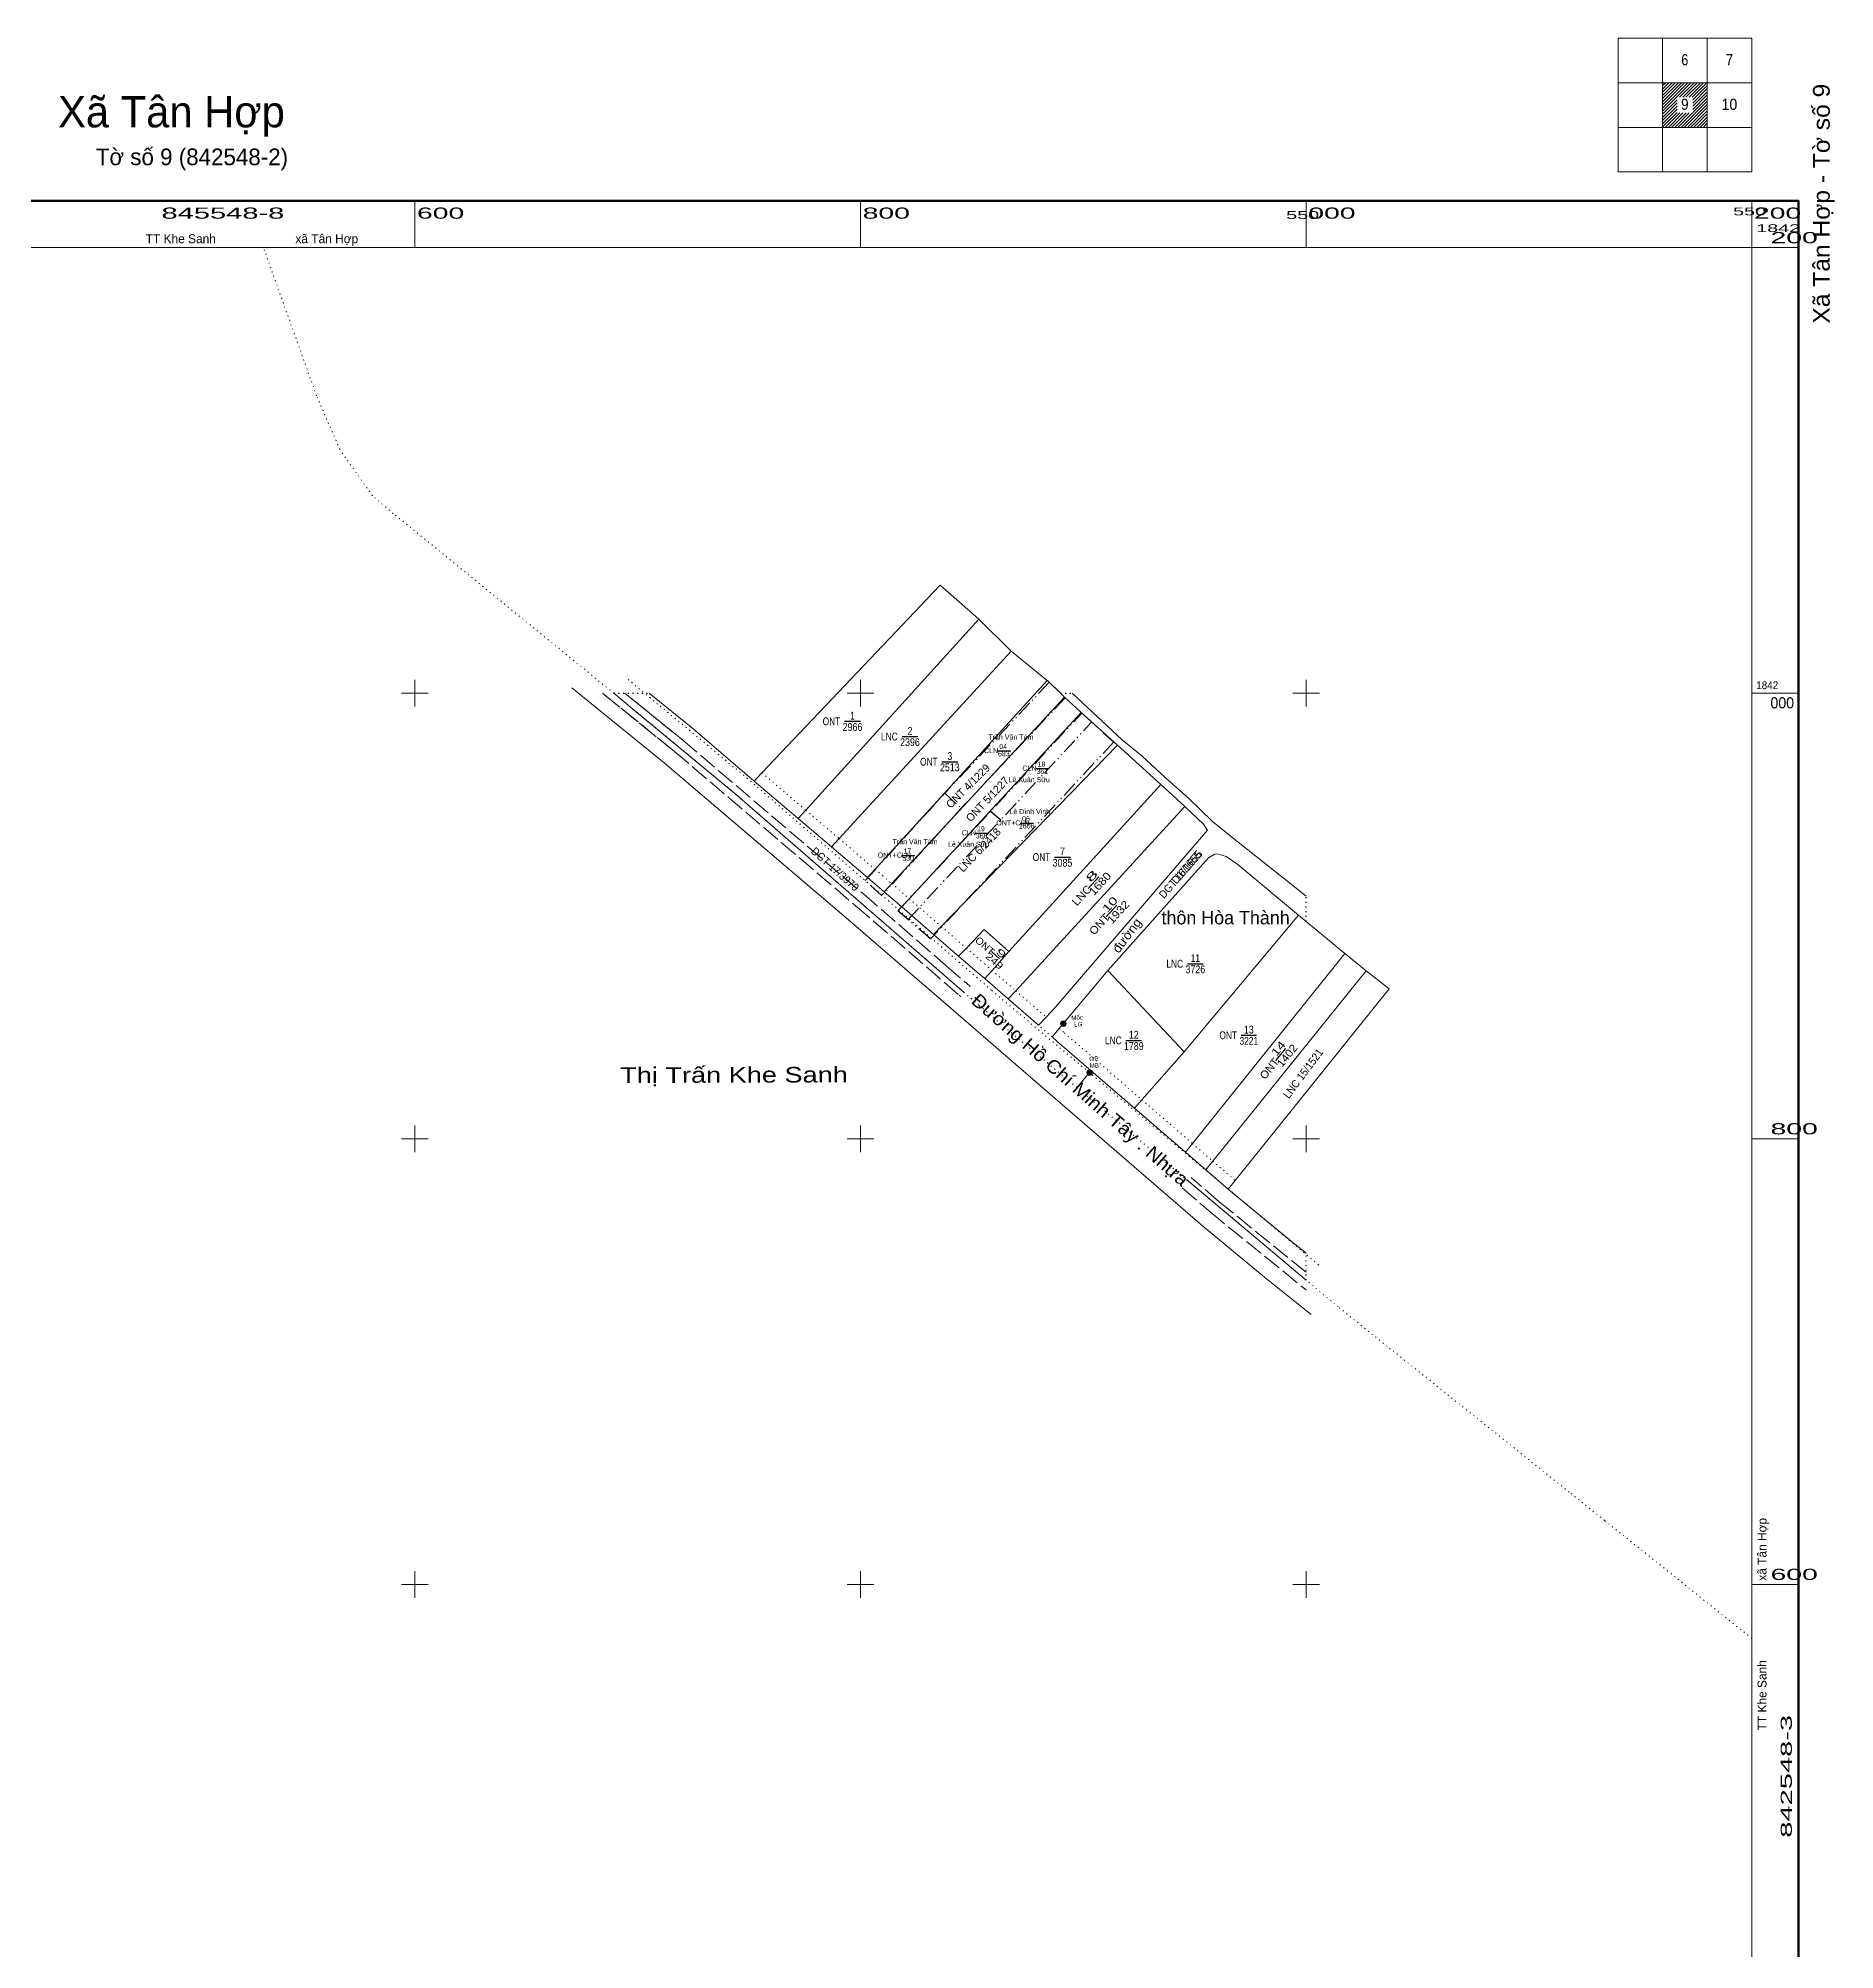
# Model space of a CAD drawing. Header units: metres. Extents: x 548779 to 550237, y 1840578 to 1842294.
# Drawn here: x 549431 to 550237, y 1841436 to 1842294 of the extents above; entities that cross this region are included whole.
import ezdxf
from ezdxf.enums import TextEntityAlignment as Align

# ---------------------------------------------------------------- set-up
doc = ezdxf.new("R2010")
doc.units = ezdxf.units.M
doc.header["$LTSCALE"] = 1.4
doc.header["$PDMODE"] = 32
doc.header["$PDSIZE"] = 0.7
for name, pattern in [('DASH_DOUBLE_DOT', [9.2, 5, -1.2, 0.3, -1.2, 0.3, -1.2]), ('DOTTED', [1.5, 0.3, -1.2]), ('LONG_DASHED', [7.5, 6, -1.5])]:
    doc.linetypes.add(name, pattern=pattern)
for name, color, linetype, lineweight in [('10', 7, 'Continuous', 13), ('13', 7, 'Continuous', 25), ('2', 7, 'DASH_DOUBLE_DOT', 25), ('22', 7, 'LONG_DASHED', 13), ('24', 7, 'DOTTED', 25), ('46', 7, 'Continuous', 13), ('50', 7, 'DOTTED', 13), ('51', 7, 'Continuous', 13), ('60', 7, 'Continuous', 13)]:
    doc.layers.add(name, color=color, linetype=linetype, lineweight=lineweight)
for name, color, linetype in [('14', 7, 'Continuous'), ('18', 7, 'Continuous'), ('28', 7, 'Continuous'), ('59', 7, 'Continuous')]:
    doc.layers.add(name, color=color, linetype=linetype)

msp = doc.modelspace()

# ---------------------------------------------------------------- hatches: boundary and pattern name
at = {"layer": '51'}
for points in [[(549892.353, 1841851.722, 1), (549889.853, 1841851.722, 1)], [(549892.203, 1841851.722, 1), (549890.003, 1841851.722, 1)], [(549891.228, 1841851.732, 1), (549890.978, 1841851.732, 1)], [(549891.228, 1841851.722, 1), (549890.978, 1841851.722, 1)], [(549904.123, 1841829.712, 1), (549901.623, 1841829.712, 1)], [(549903.973, 1841829.712, 1), (549901.773, 1841829.712, 1)], [(549902.998, 1841829.712, 1), (549902.748, 1841829.712, 1)]]:
    msp.add_hatch(color=256, dxfattribs=at).paths.add_polyline_path(points)

# ---------------------------------------------------------------- linework, layer by layer
at = {"layer": '10'}
for p, q in [((549883.95, 1842005.73), (549883.88, 1842005.79)), ((549883.95, 1842005.73), (549889.83, 1842000)), ((549889.83, 1842000), (549891.58, 1841998.3)), ((549895.05, 1842000), (549917.58, 1841978.91)), ((549899.07, 1841991.33), (549915.37, 1841976.63)), ((549915.37, 1841976.63), (549934.87, 1841959.04)), ((549926.4, 1841971.71), (549917.58, 1841978.91)), ((549936.59, 1841962.32), (549926.4, 1841971.71)), ((549866.66, 1841884.02), (549934.87, 1841959.04)), ((549934.87, 1841959.04), (549945.54, 1841949.1)), ((549947.21, 1841952.88), (549936.59, 1841962.32)), ((549958.02, 1841942.39), (549947.21, 1841952.88)), ((549958.02, 1841942.39), (549970.28, 1841932.59)), ((549971.32, 1841921.52), (549996.62, 1841900.36)), ((549996.62, 1841900.36), (549945.28, 1841839.06)), ((549996.62, 1841900.36), (550000, 1841897.57)), ((549844.06, 1841882.02), (549847.54, 1841885.62)), ((549911.01, 1841875.51), (549945.28, 1841839.06))]:
    msp.add_line(p, q, dxfattribs=at)
for points in [[(549752.38, 1841960.6), (549755.83, 1841964.23), (549835.72, 1842048.52)], [(549835.72, 1842048.52), (549853.16, 1842033.27), (549867.64, 1842018.93), (549883.88, 1842005.79)], [(549772.13, 1841943.78), (549775.48, 1841947.49), (549853.16, 1842033.27)], [(549787.04, 1841931.08), (549790.42, 1841934.77), (549867.64, 1842018.93)], [(550002.32, 1841721.07), (549982.24, 1841737.22), (549952.61, 1841761.73), (549952.44, 1841761.88), (549875.25, 1841828.62), (549839.46, 1841859.56), (549793.66, 1841899.17), (549711.97, 1841968.75), (549670.46, 1842002.37)], [(549752.38, 1841960.6), (549724.75, 1841984.13), (549705.16, 1842000)], [(549803.2, 1841917.31), (549806.57, 1841921.01), (549883.88, 1842005.79)], [(549810.67, 1841910.89), (549814.07, 1841914.57), (549891.58, 1841998.3)], [(549891.58, 1841998.3), (549891.6, 1841998.28), (549899.07, 1841991.33)], [(549818.55, 1841904.08), (549821.94, 1841907.76), (549899.07, 1841991.33)], [(549832.82, 1841891.74), (549836.31, 1841895.33), (549915.37, 1841976.63)], [(549810.67, 1841910.89), (549806.68, 1841914.35), (549803.2, 1841917.31), (549787.04, 1841931.08), (549772.13, 1841943.78), (549752.38, 1841960.6)], [(549866.32, 1841862.77), (549869.7, 1841866.45), (549945.54, 1841949.1)], [(549945.54, 1841949.1), (549953.93, 1841941.29), (549955.74, 1841938.52), (549887.37, 1841858.89), (549883.39, 1841854.62), (549879.97, 1841850.96)], [(549970.28, 1841932.59), (549989.65, 1841917.11), (550000, 1841908.84)], [(549911.01, 1841875.51), (549956.18, 1841926.19), (549959.01, 1841927.78), (549960.25, 1841927.88), (549964.2, 1841926.78), (549969.34, 1841923.17), (549971.32, 1841921.52)], [(549855.76, 1841871.9), (549852.54, 1841874.68), (549844.06, 1841882.02), (549832.82, 1841891.74), (549818.55, 1841904.08), (549810.67, 1841910.89)], [(550000, 1841897.57), (550017.34, 1841883.25), (550026.97, 1841875.33), (550037.31, 1841867.33)], [(549847.54, 1841885.62), (549855.54, 1841893.91), (549866.66, 1841884.02)], [(549855.76, 1841871.9), (549859.1, 1841875.61), (549866.66, 1841884.02)], [(550017.34, 1841883.25), (549949, 1841797.89), (549945.88, 1841793.99)], [(549879.97, 1841850.96), (549866.32, 1841862.77), (549855.76, 1841871.9)], [(549911.01, 1841875.51), (549889.26, 1841849.54), (549886.05, 1841845.71)], [(550026.97, 1841875.33), (549958.12, 1841790.01), (549954.97, 1841786.12)], [(550037.31, 1841867.33), (549968.24, 1841781.26), (549965.11, 1841777.36)], [(549923.01, 1841813.76), (549888.33, 1841843.74), (549886.05, 1841845.71)], [(549923.01, 1841813.76), (549926.31, 1841817.51), (549945.28, 1841839.06)], [(550000, 1841748.6), (549994.98, 1841752.64), (549965.35, 1841777.15), (549965.11, 1841777.36), (549954.97, 1841786.12), (549945.88, 1841793.99), (549923.01, 1841813.76)]]:
    msp.add_lwpolyline(points, dxfattribs=at)
at = {"layer": '13'}
for p, q in [((549792.89, 1841987.4), (549800.02, 1841987.4)), ((549818.67, 1841980.56), (549825.8, 1841980.56)), ((549836.58, 1841969.27), (549843.66, 1841969.27)), ((549887.14, 1841926.45), (549894.22, 1841926.45)), ((549902.21, 1841912.41), (549906.97, 1841917.65)), ((549910.35, 1841899.67), (549915.14, 1841904.88)), ((549858.86, 1841884.01), (549862.45, 1841880.83)), ((549946.74, 1841878.59), (549953.87, 1841878.59)), ((549919.17, 1841844.17), (549926.19, 1841844.17)), ((549970.9, 1841846.49), (549977.71, 1841846.49)), ((549986.41, 1841835.08), (549990.86, 1841840.59))]:
    msp.add_line(p, q, dxfattribs=at)
at = {"layer": '2'}
for p, q in [((549884.77, 1842004.92), (549837.85, 1841955.11)), ((549821.24, 1841898.24), (549903.76, 1841986.97)), ((549861.41, 1841974.16), (549867.43, 1841974.16)), ((549878.66, 1841966.24), (549884.68, 1841966.24)), ((549858.43, 1841947.03), (549862.98, 1841943.12)), ((549871.67, 1841941.7), (549877.69, 1841941.7)), ((549851.46, 1841937.23), (549857.48, 1841937.23)), ((549818.44, 1841927.22), (549824.46, 1841927.22))]:
    msp.add_line(p, q, dxfattribs=at)
msp.add_lwpolyline([(549884.77, 1842004.92), (549891.95, 1841997.96), (549845.22, 1841948.35)], dxfattribs=at)
for points in [[(549899.37, 1841991.06), (549913.7, 1841978.13), (549831.48, 1841889.74), (549816.85, 1841902.33)], [(549837.85, 1841955.11), (549845.22, 1841948.35), (549809.53, 1841909.17), (549802.16, 1841915.93)]]:
    msp.add_lwpolyline(points, close=True, dxfattribs=at)
at = {"layer": '22'}
for p, q in [((549716.53, 1841973.88), (549684.27, 1842000)), ((549684.27, 1842000), (549716.53, 1841973.88)), ((549694.29, 1842000), (549720.2, 1841979.01)), ((549720.2, 1841979.01), (549694.29, 1842000)), ((549716.53, 1841973.88), (549797.84, 1841904.64)), ((549720.2, 1841979.01), (549801.32, 1841909.9)), ((549797.84, 1841904.64), (549825.98, 1841880.32)), ((549801.32, 1841909.9), (549830.33, 1841884.71))]:
    msp.add_line(p, q, dxfattribs=at)
for points in [[(549797.84, 1841904.64), (549844.27, 1841864.52), (549845.04, 1841863.85)], [(549801.32, 1841909.9), (549838.58, 1841877.54), (549847.73, 1841869.71), (549849.24, 1841868.41)], [(549944.42, 1841777.97), (549956.93, 1841767.16), (550000, 1841732.2)], [(550000, 1841740.1), (549961.02, 1841771.71), (549948.46, 1841782.58)]]:
    msp.add_lwpolyline(points, dxfattribs=at)
at = {"layer": '24'}
for p, q in [((549689.33, 1842000), (549705.16, 1842000)), ((549889.83, 1842000), (549895.05, 1842000)), ((550000, 1841897.57), (550000, 1841908.84)), ((549886.05, 1841845.71), (549879.97, 1841850.96)), ((550000, 1841736.62), (550000, 1841748.6))]:
    msp.add_line(p, q, dxfattribs=at)
for points in [[(550005.66, 1841743.36), (549858.81, 1841866.65), (549749.4, 1841961.68), (549694.94, 1842006.78)], [(550000, 1841736.62), (549853.1, 1841859.96), (549743.71, 1841954.97), (549689.33, 1842000)]]:
    msp.add_lwpolyline(points, dxfattribs=at)
at = {"layer": '46'}
for p, q in [((549689.33, 1842000), (549698.62, 1841992.3)), ((549689.33, 1842000), (549698.62, 1841992.3)), ((550000, 1841736.62), (549946.33, 1841781.68))]:
    msp.add_line(p, q, dxfattribs=at)
at = {"layer": '46', "linetype": 'DOTTED'}
for points in [[(549689.33, 1842000), (549590.34, 1842080.72), (549580.99, 1842088.64), (549566.36, 1842109.43), (549555.91, 1842133.55), (549532.1, 1842200)], [(550200, 1841575.77), (550133.96, 1841628.7), (550118.07, 1841641.44), (550036.44, 1841706.86), (550014.42, 1841724.51), (550000, 1841736.62)]]:
    msp.add_lwpolyline(points, dxfattribs=at)
at = {"layer": '46'}
msp.add_lwpolyline([(549846.67, 1841865.54), (549743.71, 1841954.97), (549698.62, 1841992.3)], dxfattribs=at)
at = {"layer": '50', "linetype": 'Continuous'}
msp.add_line((549897.18, 1841822.95), (549902.87, 1841829.72), dxfattribs=at)
at = {"layer": '50'}
for points in [[(549755.83, 1841964.23), (549775.48, 1841947.49), (549790.42, 1841934.77), (549806.57, 1841921.01)], [(549806.57, 1841921.01), (549809.94, 1841918.14), (549814.07, 1841914.57), (549821.94, 1841907.76), (549836.31, 1841895.33), (549847.54, 1841885.62)], [(549847.54, 1841885.62), (549855.81, 1841878.46), (549859.1, 1841875.61), (549869.7, 1841866.45), (549883.39, 1841854.62)], [(549889.26, 1841849.54), (549891.6, 1841847.52), (549926.31, 1841817.51), (549949, 1841797.89), (549958.12, 1841790.01), (549968.24, 1841781.26)]]:
    msp.add_lwpolyline(points, dxfattribs=at)
at = {"layer": '51'}
for centre, radius in [((549891.103, 1841851.722), 1.25), ((549891.103, 1841851.722), 1.1), ((549891.103, 1841851.732), 0.125), ((549891.103, 1841851.722), 0.125), ((549902.873, 1841829.712), 1.25), ((549902.873, 1841829.712), 1.1), ((549902.873, 1841829.712), 0.125)]:
    msp.add_circle(centre, radius, dxfattribs=at)
at = {"layer": '60'}
for p, q in [((550160, 1842234), (550160, 1842294)), ((550180, 1842234), (550180, 1842294)), ((550140, 1842274), (550200, 1842274)), ((550160, 1842272.58), (550161.42, 1842274)), ((550160, 1842271.18), (550162.82, 1842274)), ((550160, 1842269.76), (550164.24, 1842274)), ((550160, 1842268.34), (550165.66, 1842274)), ((550160, 1842266.92), (550167.08, 1842274)), ((550160, 1842265.52), (550168.48, 1842274)), ((550160, 1842264.1), (550169.9, 1842274)), ((550160, 1842262.68), (550171.32, 1842274)), ((550160, 1842261.28), (550172.72, 1842274)), ((550167.64, 1842267.5), (550174.14, 1842274)), ((550169.06, 1842267.5), (550175.56, 1842274)), ((550170.48, 1842267.5), (550176.98, 1842274)), ((550171.88, 1842267.5), (550178.38, 1842274)), ((550173.3, 1842267.5), (550179.8, 1842274)), ((550173.5, 1842266.28), (550180, 1842272.78)), ((550160, 1842259.86), (550166.5, 1842266.36)), ((550160, 1842258.44), (550166.5, 1842264.94)), ((550160, 1842257.04), (550166.5, 1842263.52)), ((550168.28, 1842254), (550180, 1842265.72)), ((550169.7, 1842254), (550180, 1842264.3)), ((550173.5, 1842264.88), (550180, 1842271.38)), ((550173.5, 1842263.46), (550180, 1842269.96)), ((550173.5, 1842262.04), (550180, 1842268.54)), ((550173.5, 1842260.64), (550180, 1842267.12)), ((550160, 1842255.62), (550166.5, 1842262.12)), ((550160, 1842254.2), (550166.5, 1842260.7)), ((550161.22, 1842254), (550167.72, 1842260.5)), ((550162.62, 1842254), (550169.12, 1842260.5)), ((550164.04, 1842254), (550170.54, 1842260.5)), ((550165.46, 1842254), (550171.96, 1842260.5)), ((550166.88, 1842254), (550173.36, 1842260.5)), ((550171.12, 1842254), (550180, 1842262.88)), ((550172.52, 1842254), (550180, 1842261.48)), ((550173.94, 1842254), (550180, 1842260.06)), ((550175.36, 1842254), (550180, 1842258.64)), ((550176.76, 1842254), (550180, 1842257.24)), ((550178.18, 1842254), (550180, 1842255.82)), ((550140, 1842254), (550200, 1842254)), ((550179.6, 1842254), (550180, 1842254.4)), ((549600, 1842200), (549600, 1842221)), ((549800, 1842200), (549800, 1842221)), ((550000, 1842200), (550000, 1842221)), ((550200, 1842200), (550200, 1842221)), ((550200, 1842200), (550221, 1842200)), ((549600, 1841994), (549600, 1842006)), ((549800, 1841994), (549800, 1842006)), ((550000, 1841994), (550000, 1842006)), ((549594, 1842000), (549606, 1842000)), ((549794, 1842000), (549806, 1842000)), ((549994, 1842000), (550006, 1842000)), ((550200, 1842000), (550221, 1842000)), ((549594, 1841800), (549606, 1841800)), ((549600, 1841794), (549600, 1841806)), ((549794, 1841800), (549806, 1841800)), ((549800, 1841794), (549800, 1841806)), ((549994, 1841800), (550006, 1841800)), ((550000, 1841794), (550000, 1841806)), ((550200, 1841800), (550221, 1841800)), ((549600, 1841594), (549600, 1841606)), ((549800, 1841594), (549800, 1841606)), ((550000, 1841594), (550000, 1841606)), ((549594, 1841600), (549606, 1841600)), ((549794, 1841600), (549806, 1841600)), ((549994, 1841600), (550006, 1841600)), ((550200, 1841600), (550221, 1841600))]:
    msp.add_line(p, q, dxfattribs=at)
for points in [[(550140, 1842234), (550200, 1842234), (550200, 1842294), (550140, 1842294)], [(548800, 1842200), (550200, 1842200), (550200, 1840800), (548800, 1840800)]]:
    msp.add_lwpolyline(points, close=True, dxfattribs=at)
at = {"layer": '60', "lineweight": 106}
msp.add_lwpolyline([(548779, 1842221), (550221, 1842221), (550221, 1840779), (548779, 1840779)], close=True, dxfattribs=at)
at = {"layer": '60'}
msp.add_point((550160, 1842274), dxfattribs=at)

# ---------------------------------------------------------------- texts
at = {"layer": '13', "width": 0.8}
for s, p in [('ONT ', (549792, 1841985.65)), ('LNC ', (549817.78, 1841978.81)), ('ONT ', (549835.7, 1841967.52)), ('ONT ', (549886.25, 1841924.7)), ('LNC ', (549945.85, 1841876.84)), ('LNC ', (549918.29, 1841842.42)), ('ONT ', (549970.05, 1841844.74))]:
    msp.add_text(s, height=3.5, dxfattribs=at).set_placement(p, align=Align.RIGHT)
at = {"layer": '13'}
for s, width, p in [('1', 0.7, (549796.46, 1841988.18)), ('2966', 0.85, (549796.455, 1841983.12)), ('2', 0.85, (549822.23, 1841981.34)), ('2396', 0.85, (549822.235, 1841976.28)), ('3', 0.85, (549840.13, 1841970.05)), ('2513', 0.85, (549840.125, 1841964.99)), ('7', 0.85, (549890.68, 1841927.23)), ('3085', 0.85, (549890.68, 1841922.17)), ('3726', 0.85, (549950.295, 1841874.31)), ('11', 0.8, (549950.305, 1841879.37)), ('1789', 0.85, (549922.68, 1841839.89)), ('12', 0.85, (549922.675, 1841844.95)), ('3221', 0.8, (549974.295, 1841842.21)), ('13', 0.85, (549974.295, 1841847.27))]:
    msp.add_text(s, height=3.5, dxfattribs=dict(at, width=width)).set_placement(p, align=Align.CENTER)
for s, rotation, p in [('ONT 4/1229', 45.012, (549849.529, 1841957.103)), ('ONT 5/1227', 46.534, (549858.282, 1841951.216)), ('LNC 6/2418', 46.216, (549854.71, 1841928.449))]:
    msp.add_text(s, height=3.5, rotation=rotation, dxfattribs=at).set_placement(p, align=Align.CENTER)
for s, height, rotation, width, p in [('DGT 17/3970', 3.5, 318.186, 0.95, (549787.473, 1841919.718)), ('DGT 16/1655', 3.5, 48.793, 0.95, (549945.041, 1841917.622)), ('8', 3.5, 47.722, 2.05, (549905.096, 1841916.738)), ('1680', 3.5, 47.722, 1.15, (549908.834, 1841913.328)), ('10', 3.5, 47.46, 1.45, (549913.255, 1841903.987)), ('1932', 3.5, 47.46, 1.15, (549916.99, 1841900.567)), ('249', 3.15, 318.491, 1.25, (549859.126, 1841878.598)), ('9', 3.15, 318.491, 2, (549862.146, 1841882.017)), ('14', 3.5, 51.098, 1.35, (549988.912, 1841839.421)), ('1402', 3.5, 51.098, 1.1, (549992.854, 1841836.251)), ('LNC 15/1521', 3.5, 53.309, 0.95, (550000.084, 1841828.259))]:
    msp.add_text(s, height=height, rotation=rotation, dxfattribs=dict(at, width=width)).set_placement(p, align=Align.CENTER)
for s, height, rotation, width, p in [('LNC ', 3.5, 47.722, 1.1, (549905.059, 1841912.936)), ('ONT ', 3.5, 47.46, 1.1, (549913.205, 1841900.194)), ('ONT ', 3.15, 318.491, 1.1, (549859.432, 1841881.374)), ('ONT ', 3.5, 51.098, 1.05, (549988.988, 1841835.492))]:
    msp.add_text(s, height=height, rotation=rotation, dxfattribs=dict(at, width=width)).set_placement(p, align=Align.RIGHT)
at = {"layer": '14'}
msp.add_text('D1/1655', height=3.5, rotation=48.793, dxfattribs=at).set_placement((549947.629, 1841920.687), align=Align.CENTER)
at = {"layer": '18'}
msp.add_text('thôn Hòa Thành', height=6, dxfattribs=at).set_placement((549963.89, 1841896.26), align=Align.CENTER)
at = {"layer": '2'}
for s, width, p in [('Trần Văn Tám', 0.9, (549867.515, 1841979.19)), (' CLN', 0.95, (549858.175, 1841973.14)), ('683', 0.85, (549864.355, 1841971.73)), ('04', 0.85, (549864.05, 1841974.96)), (' CLN', 0.95, (549875.425, 1841965.22)), ('361', 0.8, (549881.615, 1841963.81)), ('18', 0.8, (549881.3, 1841967.04)), ('Lê Xuân Sữu', 0.85, (549875.745, 1841960.08)), (' CLN', 0.95, (549848.225, 1841936.21)), ('19', 0.85, (549854.1, 1841938.03)), ('ONT+CLN', 0.95, (549868.435, 1841940.68)), ('1606', 0.85, (549874.62, 1841939.27)), ('06', 0.85, (549874.305, 1841942.5)), ('Trần Văn Tám', 0.9, (549824.545, 1841932.25)), ('17', 0.8, (549821.08, 1841928.02)), ('Lê Xuân Sữu', 0.85, (549848.545, 1841931.07)), ('366', 0.85, (549854.41, 1841934.8)), ('ONT+CLN', 0.95, (549815.205, 1841926.2)), ('530', 0.85, (549821.385, 1841924.79))]:
    msp.add_text(s, height=2.3, dxfattribs=dict(at, width=width)).set_placement(p, align=Align.CENTER)
msp.add_text('Lê Đình Vinh', height=2.3, dxfattribs=at).set_placement((549876.01, 1841945.74), align=Align.CENTER)
at = {"layer": '28', "width": 1.1}
for s, height, rotation, p in [('đường', 4, 53.523, (549921.178, 1841890.076)), ('Đường Hồ Chí Minh Tây . Nhựa ', 6, 318.824, (549897.615, 1841818.961))]:
    msp.add_text(s, height=height, rotation=rotation, dxfattribs=at).set_placement(p, align=Align.CENTER)
at = {"layer": '51'}
msp.add_text('Mốc ', height=2, rotation=2.457, dxfattribs=at).set_placement((549897.667, 1841853.435), align=Align.CENTER)
for s, width, p in [('LG', 1.05, (549897.802, 1841850.44)), ('GP', 1.1, (549904.832, 1841834.929)), ('MB', 1.05, (549904.962, 1841831.94))]:
    msp.add_text(s, height=2, rotation=2.457, dxfattribs=dict(at, width=width)).set_placement(p, align=Align.CENTER)
at = {"layer": '59'}
msp.add_text('TT Khe Sanh                        xã Tân Hợp', height=4, dxfattribs=at).set_placement((549526.93, 1842202.01), align=Align.CENTER)
at = {"layer": '59', "width": 1.3}
msp.add_text('Thị Trấn Khe Sanh', height=7, rotation=0.157, dxfattribs=at).set_placement((549743.27, 1841825.196), align=Align.CENTER)
at = {"layer": '59'}
msp.add_text('TT Khe Sanh                        xã Tân Hợp', height=4, rotation=90, dxfattribs=at).set_placement((550206.62, 1841582.14), align=Align.CENTER)
at = {"layer": '60'}
for s, width, p in [('6', 0.85, (550169.975, 1842281.86)), ('7', 0.9, (550189.98, 1842281.86)), ('9', 0.9, (550169.98, 1842261.86)), ('10', 0.95, (550189.98, 1842261.86)), ('845548-8', 1.95, (549513.9, 1842213))]:
    msp.add_text(s, height=5, dxfattribs=dict(at, width=width)).set_placement(p, align=Align.CENTER)
at = {"layer": '60', "width": 1.1}
msp.add_text('Xã Tân Hợp - Tờ số 9', height=7.5, rotation=90, dxfattribs=at).set_placement((550235, 1842273.56), align=Align.RIGHT)
at = {"layer": '60'}
for s, height, p in [('Xã Tân Hợp', 14, (549490.811, 1842254)), ('Tờ số 9 (842548-2)', 7.5, (549499.995, 1842237))]:
    msp.add_text(s, height=height, dxfattribs=at).set_placement(p, align=Align.CENTER)
for s, height, width, p in [('600', 5, 1.9, (549601, 1842213)), ('800', 5, 1.9, (549801, 1842213)), ('000', 5, 1.9, (550001, 1842213)), ('200', 5, 1.9, (550201, 1842213)), ('1842', 3.5, 1.9, (550202, 1842207)), ('1842', 3.5, 0.95, (550202, 1842001.83))]:
    msp.add_text(s, height=height, dxfattribs=dict(at, width=width)).set_placement(p)
for s, height, width, p in [('550', 3.5, 1.9, (550005.9, 1842212.88)), ('550', 3.5, 1.9, (550206.45, 1842214.5)), ('200', 5, 1.9, (550229.64, 1842202)), ('000', 5, 0.95, (550219, 1841993.2)), ('800', 5, 1.9, (550229.64, 1841802)), ('600', 5, 1.9, (550229.64, 1841602))]:
    msp.add_text(s, height=height, dxfattribs=dict(at, width=width)).set_placement(p, align=Align.RIGHT)
at = {"layer": '60', "width": 1.95}
msp.add_text('842548-3', height=5, rotation=90, dxfattribs=at).set_placement((550218, 1841513.85), align=Align.CENTER)

doc.saveas('drawing.dxf')
